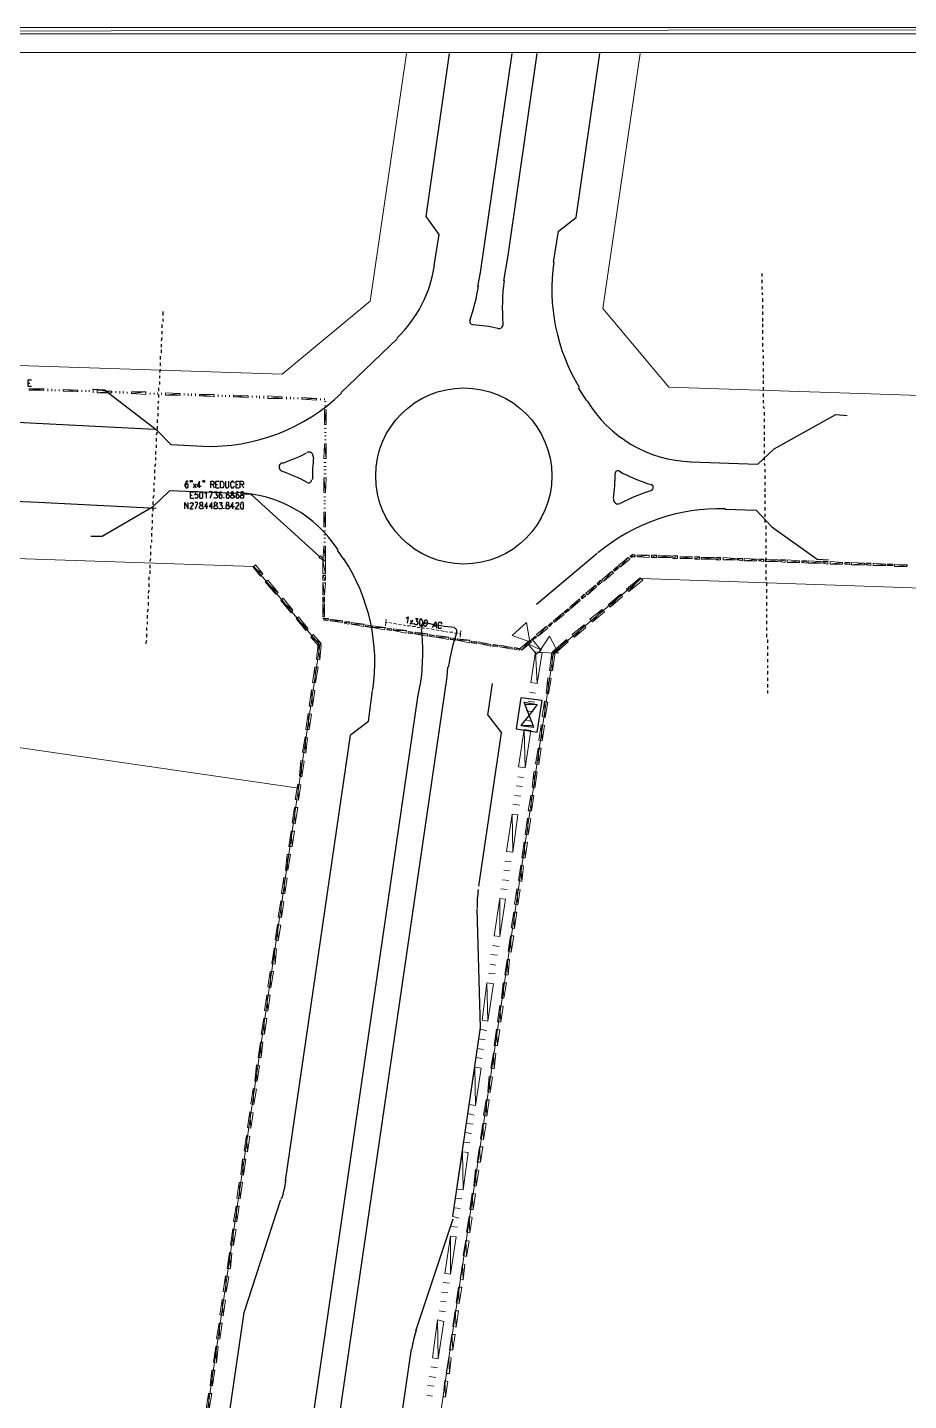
# Model space of a CAD drawing. Header units: inches. Extents: x 5 to 844, y 8 to 596.
# Drawn here: x 389.7 to 529.2, y 378.3 to 595.8 of the extents above; entities that cross this region are included whole.
import ezdxf

# ---------------------------------------------------------------- set-up
doc = ezdxf.new("R2010")
doc.units = ezdxf.units.IN
doc.header["$MEASUREMENT"] = 0
doc.layers.add('PDF_Geometry', color=7, linetype='Continuous', true_color=0x989898)

msp = doc.modelspace()

# ---------------------------------------------------------------- linework, layer by layer
at = {"layer": 'PDF_Geometry', "color": 7, "lineweight": 0}
for points in [[(843.66, 595.79), (6.31, 594.76), (5.16, 595.79), (843.66, 595.79)], [(842.63, 594.76), (843.66, 595.79), (6.31, 594.76), (842.63, 594.76)], [(735.15, 151.4), (735.15, 591.8), (10.56, 591.8), (10.56, 12.74)], [(436.11, 512.09), (436.75, 511.32), (435.85, 511.83), (436.11, 512.09)]]:
    msp.add_lwpolyline(points, dxfattribs=at)
at = {"layer": 'PDF_Geometry', "lineweight": 0}
for points in [[(10.69, 553.23), (34.73, 553.87), (430.06, 540.89), (443.95, 552.46), (449.73, 591.67)], [(486.76, 591.67), (480.85, 551.3)], [(480.85, 551.3), (491.26, 538.83), (735.02, 530.73)], [(321.68, 513.89), (318.47, 491.9), (432.64, 475.32), (435.98, 497.95), (425.56, 510.42), (321.68, 513.89)], [(486.89, 508.49), (473, 496.79), (454.49, 371.95), (545.26, 358.58), (566.73, 505.79), (486.89, 508.49)], [(318.47, 491.9), (295.2, 333.64), (397.41, 318.6), (411.17, 328.88), (432.64, 475.32), (318.47, 491.9)]]:
    msp.add_lwpolyline(points, dxfattribs=at)
at = {"layer": 'PDF_Geometry', "lineweight": 25}
for points in [[(452.82, 565.83), (456.55, 591.67)], [(461.05, 554.77), (461.43, 556.96), (466.45, 591.67)], [(465.16, 555.67), (465.81, 559.66), (470.43, 591.67)], [(476.6, 565.7), (480.33, 591.67)], [(454.88, 563), (452.82, 565.83)], [(473.78, 563.51), (476.6, 565.7)], [(473, 558.63), (473.78, 563.51)], [(454.11, 558.11), (454.88, 563)], [(506.05, 556.32), (506.05, 556.83)], [(506.05, 556.06), (506.05, 556.06)], [(506.05, 555.29), (506.05, 555.8)], [(506.05, 555.03), (506.05, 555.03)], [(506.05, 554.26), (506.05, 554.77)], [(506.05, 554), (506.05, 554)], [(506.17, 553.36), (506.05, 553.74)], [(506.17, 553.1), (506.17, 553.1)], [(506.17, 552.33), (506.17, 552.84)], [(411.17, 550.14), (411.17, 550.79)], [(506.17, 552.07), (506.17, 552.07)], [(506.17, 551.3), (506.17, 551.82)], [(506.17, 551.04), (506.17, 551.04)], [(506.17, 550.27), (506.17, 550.79)], [(411.04, 548.22), (411.04, 548.73)], [(411.17, 549.89), (411.17, 549.89)], [(411.17, 549.24), (411.17, 549.63)], [(411.17, 548.99), (411.17, 548.99)], [(506.17, 550.02), (506.17, 550.02)], [(506.17, 549.24), (506.17, 549.76)], [(506.17, 549.12), (506.17, 549.12)], [(506.17, 548.34), (506.17, 548.86)], [(506.17, 548.09), (506.17, 548.09)], [(410.91, 546.16), (411.04, 546.67)], [(410.91, 545.9), (410.91, 545.9)], [(411.04, 547.96), (411.04, 547.96)], [(411.04, 547.19), (411.04, 547.7)], [(411.04, 546.93), (411.04, 546.93)], [(448.32, 546.54), (439.32, 537.93)], [(506.17, 547.32), (506.17, 547.83)], [(506.17, 547.06), (506.17, 547.06)], [(506.17, 546.29), (506.17, 546.8)], [(506.17, 546.03), (506.17, 546.03)], [(410.78, 543.2), (410.78, 543.72)], [(410.91, 545.13), (410.91, 545.64)], [(410.91, 545), (410.91, 545)], [(410.91, 544.23), (410.91, 544.74)], [(410.91, 543.97), (410.91, 543.97)], [(506.17, 545.26), (506.17, 545.77)], [(506.17, 545), (506.17, 545)], [(506.3, 544.36), (506.17, 544.74)], [(506.3, 544.1), (506.3, 544.1)], [(506.3, 543.33), (506.3, 543.84)], [(410.65, 541.14), (410.78, 541.66)], [(410.78, 542.94), (410.78, 542.94)], [(410.78, 542.17), (410.78, 542.69)], [(410.78, 541.92), (410.78, 541.92)], [(506.3, 543.07), (506.3, 543.07)], [(506.3, 542.3), (506.3, 542.82)], [(506.3, 542.04), (506.3, 542.04)], [(506.3, 541.27), (506.3, 541.79)], [(410.65, 540.89), (410.65, 540.89)], [(410.65, 540.24), (410.65, 540.63)], [(410.65, 539.99), (410.65, 539.99)], [(410.65, 539.22), (410.65, 539.73)], [(506.3, 541.02), (506.3, 541.02)], [(506.3, 540.24), (506.3, 540.76)], [(506.3, 540.12), (506.3, 540.12)], [(506.3, 539.34), (506.3, 539.86)], [(410.27, 531.89), (401.91, 538.32), (399.98, 538.44)], [(410.52, 538.19), (410.52, 538.7)], [(410.52, 537.93), (410.52, 537.93)], [(410.52, 537.16), (410.52, 537.67)], [(410.65, 538.96), (410.65, 538.96)], [(478.28, 536.64), (476.99, 538.7)], [(506.3, 539.09), (506.3, 539.09)], [(506.3, 538.32), (506.3, 538.83)], [(506.3, 538.06), (506.3, 538.06)], [(506.3, 537.29), (506.3, 537.8)], [(410.39, 536.26), (410.52, 536.64)], [(410.39, 536), (410.39, 536)], [(410.39, 535.23), (410.39, 535.74)], [(410.39, 534.97), (410.39, 534.97)], [(410.52, 536.9), (410.52, 536.9)], [(506.3, 537.03), (506.3, 537.03)], [(506.3, 536.26), (506.3, 536.77)], [(506.3, 536), (506.3, 536)], [(506.43, 535.36), (506.3, 535.74)], [(506.43, 535.1), (506.43, 535.1)], [(410.27, 533.17), (410.27, 533.69)], [(410.27, 532.92), (410.27, 532.92)], [(410.39, 534.2), (410.39, 534.72)], [(410.39, 533.94), (410.39, 533.94)], [(506.43, 534.33), (506.43, 534.84)], [(506.43, 534.07), (506.43, 534.07)], [(506.43, 533.3), (506.43, 533.82)], [(506.43, 533.04), (506.43, 533.04)], [(507.97, 529.06), (517.75, 534.46), (519.55, 534.33)], [(410.14, 531.24), (410.27, 531.76)], [(410.14, 530.99), (410.14, 530.99)], [(410.14, 530.22), (410.14, 530.73)], [(410.27, 532.14), (410.27, 532.66)], [(410.27, 532.02), (410.27, 532.02)], [(410.27, 531.89), (412.45, 529.7)], [(506.43, 532.27), (506.43, 532.79)], [(506.43, 532.02), (506.43, 532.02)], [(506.43, 531.24), (506.43, 531.76)], [(506.43, 530.99), (506.43, 530.99)], [(506.43, 530.34), (506.43, 530.86)], [(410.01, 528.16), (410.01, 528.67)], [(410.14, 529.96), (410.14, 529.96)], [(410.14, 529.19), (410.14, 529.7)], [(410.14, 528.93), (410.14, 528.93)], [(417.46, 529.44), (412.45, 529.7)], [(507.97, 529.06), (505.4, 526.62)], [(506.43, 530.09), (506.43, 530.09)], [(506.43, 529.32), (506.43, 529.83)], [(506.43, 529.06), (506.43, 529.06)], [(506.43, 528.29), (506.43, 528.8)], [(409.88, 526.23), (410.01, 526.75)], [(410.01, 527.9), (410.01, 527.9)], [(410.01, 527.26), (410.01, 527.65)], [(410.01, 527), (410.01, 527)], [(494.73, 527), (505.4, 526.62)], [(506.43, 528.03), (506.43, 528.03)], [(506.43, 527.26), (506.43, 527.77)], [(506.43, 527), (506.43, 527)], [(506.56, 526.36), (506.43, 526.75)], [(409.88, 525.97), (409.88, 525.97)], [(409.88, 525.2), (409.88, 525.72)], [(409.88, 524.95), (409.88, 524.95)], [(409.88, 524.17), (409.88, 524.69)], [(506.56, 526.1), (506.56, 526.1)], [(506.56, 525.33), (506.56, 525.85)], [(506.56, 525.07), (506.56, 525.07)], [(506.56, 524.3), (506.56, 524.82)], [(412.19, 522.37), (409.49, 519.8)], [(409.75, 523.27), (409.75, 523.66)], [(409.75, 523.02), (409.75, 523.02)], [(409.75, 522.25), (409.75, 522.76)], [(409.75, 521.99), (409.75, 521.99)], [(409.88, 523.92), (409.88, 523.92)], [(422.74, 521.99), (412.19, 522.37)], [(506.56, 524.05), (506.56, 524.05)], [(506.56, 523.27), (506.56, 523.79)], [(506.56, 523.02), (506.56, 523.02)], [(506.56, 522.25), (506.56, 522.76)], [(506.56, 521.99), (506.56, 521.99)], [(409.49, 519.8), (401.52, 515.17), (399.72, 515.17)], [(409.62, 521.22), (409.75, 521.73)], [(409.62, 520.96), (409.62, 520.96)], [(409.62, 520.19), (409.62, 520.7)], [(409.62, 519.93), (409.62, 519.93)], [(506.56, 521.35), (506.56, 521.86)], [(506.56, 521.09), (506.56, 521.09)], [(506.56, 520.32), (506.56, 520.83)], [(506.56, 520.06), (506.56, 520.06)], [(506.56, 519.29), (506.56, 519.8)], [(409.49, 518.26), (409.49, 518.77)], [(409.49, 518), (409.49, 518)], [(409.49, 517.23), (409.49, 517.75)], [(409.62, 519.16), (409.62, 519.67)], [(409.62, 518.9), (409.62, 518.9)], [(505.15, 519.29), (500.13, 519.42)], [(505.15, 519.29), (507.59, 516.72)], [(506.56, 519.03), (506.56, 519.03)], [(506.56, 518.26), (506.56, 518.77)], [(506.56, 518), (506.56, 518)], [(506.56, 517.36), (506.56, 517.75)], [(409.37, 516.2), (409.49, 516.72)], [(409.37, 515.95), (409.37, 515.95)], [(409.37, 515.17), (409.37, 515.69)], [(409.49, 516.97), (409.49, 516.97)], [(506.69, 517.1), (506.69, 517.1)], [(506.69, 516.33), (506.69, 516.85)], [(506.69, 516.07), (506.69, 516.07)], [(506.69, 515.3), (506.69, 515.82)], [(507.59, 516.72), (514.79, 511.57), (516.59, 511.45)], [(409.24, 513.25), (409.24, 513.76)], [(409.37, 514.92), (409.37, 514.92)], [(409.37, 514.27), (409.37, 514.66)], [(409.37, 514.02), (409.37, 514.02)], [(506.69, 515.05), (506.69, 515.05)], [(506.69, 514.27), (506.69, 514.79)], [(506.69, 514.02), (506.69, 514.02)], [(506.69, 513.25), (506.69, 513.76)], [(409.11, 511.19), (409.24, 511.7)], [(409.24, 512.99), (409.24, 512.99)], [(409.24, 512.22), (409.24, 512.73)], [(409.24, 511.96), (409.24, 511.96)], [(439.84, 511.45), (438.81, 512.99)], [(479.95, 512.47), (470.31, 504.37)], [(506.69, 512.99), (506.69, 512.99)], [(506.69, 512.35), (506.69, 512.86)], [(506.69, 512.09), (506.69, 512.09)], [(506.69, 511.32), (506.69, 511.83)], [(506.69, 511.06), (506.69, 511.06)], [(409.11, 510.93), (409.11, 510.93)], [(409.11, 510.16), (409.11, 510.67)], [(409.11, 510.03), (409.11, 510.03)], [(409.11, 509.26), (409.11, 509.77)], [(409.11, 509), (409.11, 509)], [(506.69, 510.29), (506.69, 510.8)], [(506.69, 510.03), (506.69, 510.03)], [(506.69, 509.26), (506.69, 509.77)], [(506.69, 509), (506.69, 509)], [(408.98, 508.23), (408.98, 508.75)], [(408.98, 507.97), (408.98, 507.97)], [(408.98, 507.2), (408.98, 507.72)], [(408.98, 506.95), (408.98, 506.95)], [(506.69, 508.23), (506.69, 508.75)], [(506.82, 508.1), (506.82, 508.1)], [(506.82, 507.33), (506.82, 507.85)], [(506.82, 507.07), (506.82, 507.07)], [(506.82, 506.3), (506.82, 506.82)], [(408.85, 506.17), (408.98, 506.69)], [(408.85, 505.92), (408.85, 505.92)], [(408.85, 505.27), (408.85, 505.79)], [(408.85, 505.02), (408.85, 505.02)], [(408.85, 504.25), (408.85, 504.76)], [(506.82, 506.05), (506.82, 506.05)], [(506.82, 505.27), (506.82, 505.79)], [(506.82, 505.02), (506.82, 505.02)], [(506.82, 504.25), (506.82, 504.76)], [(408.72, 503.22), (408.85, 503.73)], [(408.72, 502.96), (408.72, 502.96)], [(408.72, 502.19), (408.72, 502.7)], [(408.85, 503.99), (408.85, 503.99)], [(506.82, 503.99), (506.82, 503.99)], [(506.82, 503.35), (506.82, 503.73)], [(506.82, 503.09), (506.82, 503.09)], [(506.82, 502.32), (506.82, 502.83)], [(408.59, 501.03), (408.59, 501.03)], [(408.59, 500.26), (408.59, 500.77)], [(408.72, 501.93), (408.72, 501.93)], [(408.72, 501.29), (408.72, 501.67)], [(506.82, 502.06), (506.82, 502.06)], [(506.82, 501.29), (506.82, 501.8)], [(506.82, 501.03), (506.82, 501.03)], [(506.82, 500.26), (506.82, 500.77)], [(408.47, 498.2), (408.59, 498.72)], [(408.59, 500), (408.59, 500)], [(408.59, 499.23), (408.59, 499.75)], [(408.59, 498.98), (408.59, 498.98)], [(506.82, 500), (506.82, 500)], [(506.82, 499.23), (506.82, 499.75)], [(506.95, 499.1), (506.95, 499.1)], [(506.95, 498.33), (506.95, 498.85)], [(506.95, 498.08), (506.95, 498.08)], [(506.95, 497.3), (506.95, 497.82)], [(506.95, 497.05), (506.95, 497.05)], [(506.95, 496.28), (506.95, 496.79)], [(506.95, 496.02), (506.95, 496.02)], [(395.61, 77.15), (456.16, 492.93), (456.29, 494.48)], [(506.95, 495.25), (506.95, 495.76)], [(506.95, 494.99), (506.95, 494.99)], [(506.95, 494.35), (506.95, 494.73)], [(506.95, 494.09), (506.95, 494.09)], [(506.95, 493.32), (506.95, 493.83)], [(391.62, 77.67), (451.53, 489.72), (451.92, 491.65)], [(462.59, 486.89), (463.36, 491.9)], [(506.95, 493.06), (506.95, 493.06)], [(506.95, 492.29), (506.95, 492.8)], [(506.95, 492.03), (506.95, 492.03)], [(506.95, 491.26), (506.95, 491.78)], [(443.69, 485.86), (444.33, 490.75)], [(506.95, 491), (506.95, 491)], [(506.95, 490.36), (506.95, 490.75)], [(443.69, 485.86), (440.86, 483.68)], [(462.59, 486.89), (464.78, 484.06)], [(430.58, 413.09), (440.86, 483.68)], [(461.18, 459.76), (464.78, 484.06)], [(457.06, 407.44), (461.43, 437.39), (460.92, 456.16)], [(420.16, 343.41), (419.65, 362.18), (424.02, 392.27), (429.81, 410.14)], [(457.06, 407.05), (451.15, 389.31)], [(417.85, 161.88), (450.51, 386.48)]]:
    msp.add_lwpolyline(points, dxfattribs=at)
at = {"layer": 'PDF_Geometry', "color": 7, "lineweight": 25}
for points in [[(389.82, 538.96), (389.82, 539.99), (390.34, 539.99)], [(389.82, 539.47), (390.08, 539.47)], [(389.82, 538.96), (390.34, 538.96)], [(415.15, 523.79), (415.15, 523.79), (415.02, 523.92), (414.89, 523.92), (414.76, 523.79), (414.76, 523.66), (414.64, 523.4), (414.64, 523.15), (414.76, 523.02), (414.76, 522.89), (414.89, 522.89), (415.02, 522.89), (415.15, 523.02), (415.15, 523.15), (415.15, 523.4), (415.02, 523.4), (415.02, 523.53), (414.89, 523.53), (414.76, 523.4), (414.64, 523.15)], [(415.54, 524.05), (415.54, 523.92), (415.41, 524.05), (415.54, 524.05), (415.54, 523.92), (415.54, 523.79), (415.41, 523.79)], [(415.54, 521.22), (415.54, 522.25), (416.05, 522.25)], [(415.79, 524.05), (415.66, 523.92), (415.66, 524.05), (415.79, 524.05), (415.79, 523.92), (415.66, 523.79)], [(415.92, 523.53), (416.44, 522.89)], [(416.44, 523.53), (415.92, 522.89)], [(416.69, 522.25), (416.31, 522.25), (416.18, 521.73), (416.31, 521.86), (416.44, 521.86), (416.56, 521.86), (416.69, 521.73), (416.69, 521.6), (416.69, 521.47), (416.69, 521.35), (416.56, 521.22), (416.44, 521.22), (416.31, 521.22), (416.18, 521.35)], [(416.95, 522.89), (416.95, 523.92), (416.56, 523.15), (417.21, 523.15)], [(417.21, 522.25), (417.08, 522.12), (416.95, 521.99), (416.95, 521.73), (416.95, 521.6), (416.95, 521.35), (417.08, 521.22), (417.21, 521.22), (417.34, 521.22), (417.46, 521.35), (417.46, 521.6), (417.46, 521.73), (417.46, 521.99), (417.34, 522.12), (417.21, 522.25)], [(417.46, 524.05), (417.46, 523.92), (417.46, 524.05), (417.46, 523.92), (417.46, 523.79)], [(417.72, 524.05), (417.72, 523.92), (417.59, 524.05), (417.72, 524.05), (417.72, 523.92), (417.72, 523.79), (417.59, 523.79)], [(417.85, 521.99), (417.85, 522.12), (417.98, 522.25), (417.98, 521.22)], [(418.62, 521.22), (419.01, 522.25), (418.49, 522.25)], [(418.75, 522.89), (418.75, 523.92), (419.14, 523.92), (419.14, 523.79), (419.26, 523.79), (419.26, 523.66), (419.26, 523.53), (419.14, 523.4), (418.75, 523.4)], [(419.01, 523.4), (419.26, 522.89)], [(419.26, 522.25), (419.78, 522.25), (419.52, 521.86), (419.65, 521.86), (419.65, 521.73), (419.78, 521.73), (419.78, 521.6), (419.78, 521.47), (419.78, 521.35), (419.65, 521.22), (419.52, 521.22), (419.39, 521.22), (419.26, 521.22), (419.26, 521.35)], [(419.52, 522.89), (419.52, 523.92), (420.04, 523.92)], [(419.52, 523.4), (419.78, 523.4)], [(419.52, 522.89), (420.04, 522.89)], [(420.55, 522.12), (420.42, 522.12), (420.29, 522.25), (420.16, 522.12), (420.04, 521.99), (420.04, 521.73), (420.04, 521.6), (420.04, 521.35), (420.16, 521.22), (420.29, 521.22), (420.42, 521.22), (420.55, 521.35), (420.55, 521.47), (420.55, 521.6), (420.55, 521.73), (420.42, 521.73), (420.29, 521.86), (420.16, 521.73), (420.04, 521.73), (420.04, 521.6)], [(420.29, 522.89), (420.29, 523.92), (420.55, 523.92), (420.68, 523.79), (420.81, 523.66), (420.81, 523.53), (420.81, 523.27), (420.81, 523.15), (420.68, 523.02), (420.68, 522.89), (420.55, 522.89), (420.29, 522.89)], [(421.06, 523.92), (421.06, 523.15), (421.06, 523.02), (421.19, 522.89), (421.32, 522.89), (421.45, 522.89), (421.58, 523.02), (421.58, 523.15), (421.58, 523.92)], [(421.58, 522.12), (421.45, 522.25), (421.32, 522.12), (421.19, 521.99), (421.19, 521.73), (421.19, 521.6), (421.19, 521.35), (421.32, 521.22), (421.45, 521.22), (421.58, 521.22), (421.58, 521.35), (421.71, 521.47), (421.71, 521.6), (421.58, 521.73), (421.45, 521.86), (421.32, 521.73), (421.19, 521.73), (421.19, 521.6)], [(422.48, 523.66), (422.35, 523.79), (422.22, 523.92), (422.09, 523.92), (421.96, 523.79), (421.84, 523.66), (421.84, 523.53), (421.84, 523.27), (421.84, 523.15), (421.96, 523.02), (421.96, 522.89), (422.09, 522.89), (422.22, 522.89), (422.35, 522.89), (422.35, 523.02), (422.48, 523.15)], [(422.09, 522.25), (421.96, 522.12), (421.96, 521.99), (421.96, 521.86), (422.09, 521.86), (422.22, 521.73), (422.35, 521.73), (422.35, 521.6), (422.48, 521.6), (422.48, 521.35), (422.35, 521.35), (422.35, 521.22), (422.22, 521.22), (422.09, 521.22), (421.96, 521.22), (421.96, 521.35), (421.84, 521.35), (421.84, 521.6), (421.96, 521.6), (421.96, 521.73), (422.09, 521.73), (422.22, 521.86), (422.35, 521.86), (422.35, 521.99), (422.35, 522.12), (422.22, 522.25), (422.09, 522.25)], [(422.74, 522.89), (422.74, 523.92), (423.25, 523.92)], [(422.74, 523.4), (422.99, 523.4)], [(422.74, 522.89), (423.25, 522.89)], [(423.12, 522.12), (422.99, 522.25), (422.86, 522.25), (422.86, 522.12), (422.74, 521.99), (422.74, 521.73), (422.74, 521.6), (422.74, 521.35), (422.86, 521.22), (422.99, 521.22), (423.12, 521.22), (423.12, 521.35), (423.25, 521.47), (423.25, 521.6), (423.12, 521.73), (422.99, 521.86), (422.86, 521.86), (422.86, 521.73), (422.74, 521.73), (422.74, 521.6)], [(423.38, 522.89), (423.38, 523.92), (423.76, 523.92), (423.89, 523.79), (423.89, 523.66), (423.89, 523.53), (423.89, 523.4), (423.76, 523.4), (423.38, 523.4)], [(423.64, 522.25), (423.51, 522.12), (423.51, 521.99), (423.51, 521.86), (423.64, 521.86), (423.76, 521.73), (423.89, 521.73), (423.89, 521.6), (423.89, 521.35), (423.89, 521.22), (423.76, 521.22), (423.64, 521.22), (423.51, 521.22), (423.51, 521.35), (423.38, 521.35), (423.38, 521.6), (423.51, 521.6), (423.51, 521.73), (423.64, 521.73), (423.76, 521.86), (423.89, 521.86), (423.89, 521.99), (423.89, 522.12), (423.76, 522.25), (423.64, 522.25)], [(423.64, 523.4), (423.89, 522.89)], [(414.64, 519.55), (414.64, 520.57), (415.15, 519.55), (415.15, 520.57)], [(415.41, 520.32), (415.54, 520.45), (415.66, 520.57), (415.79, 520.57), (415.79, 520.45), (415.92, 520.45), (415.92, 520.32), (415.92, 520.19), (415.79, 520.06), (415.41, 519.55), (415.92, 519.55)], [(415.54, 521.73), (415.79, 521.73)], [(415.54, 521.22), (416.05, 521.22)], [(416.31, 519.55), (416.69, 520.57), (416.18, 520.57)], [(417.08, 520.57), (417.08, 520.45), (416.95, 520.45), (416.95, 520.32), (417.08, 520.19), (417.21, 520.06), (417.34, 520.06), (417.46, 519.93), (417.46, 519.67), (417.46, 519.55), (417.34, 519.55), (417.08, 519.55), (416.95, 519.67), (416.95, 519.93), (417.08, 520.06), (417.21, 520.06), (417.34, 520.19), (417.46, 520.19), (417.46, 520.32), (417.46, 520.45), (417.34, 520.57), (417.08, 520.57)], [(418.11, 519.55), (418.11, 520.57), (417.72, 519.93), (418.24, 519.93)], [(418.88, 519.55), (418.88, 520.57), (418.49, 519.93), (419.01, 519.93)], [(419.39, 520.57), (419.26, 520.45), (419.26, 520.32), (419.26, 520.19), (419.39, 520.19), (419.52, 520.06), (419.65, 520.06), (419.78, 519.93), (419.78, 519.67), (419.65, 519.55), (419.52, 519.55), (419.39, 519.55), (419.26, 519.55), (419.26, 519.67), (419.26, 519.93), (419.39, 520.06), (419.52, 520.06), (419.65, 520.19), (419.78, 520.32), (419.78, 520.45), (419.65, 520.45), (419.52, 520.57), (419.39, 520.57)], [(420.04, 520.57), (420.55, 520.57), (420.29, 520.19), (420.42, 520.19), (420.42, 520.06), (420.55, 520.06), (420.55, 519.93), (420.55, 519.8), (420.55, 519.67), (420.42, 519.55), (420.29, 519.55), (420.16, 519.55), (420.04, 519.55), (420.04, 519.67)], [(420.81, 521.35), (420.81, 521.22), (420.81, 521.35)], [(421.32, 520.57), (421.19, 520.45), (421.19, 520.32), (421.19, 520.19), (421.32, 520.19), (421.45, 520.06), (421.58, 520.06), (421.58, 519.93), (421.71, 519.93), (421.71, 519.67), (421.58, 519.67), (421.58, 519.55), (421.45, 519.55), (421.32, 519.55), (421.19, 519.55), (421.19, 519.67), (421.19, 519.93), (421.19, 520.06), (421.32, 520.06), (421.58, 520.19), (421.58, 520.32), (421.58, 520.45), (421.45, 520.57), (421.32, 520.57)], [(422.22, 519.55), (422.22, 520.57), (421.84, 519.93), (422.48, 519.93)], [(422.74, 520.32), (422.74, 520.45), (422.86, 520.57), (422.99, 520.57), (423.12, 520.45), (423.12, 520.32), (423.12, 520.19), (422.99, 520.06), (422.61, 519.55), (423.25, 519.55)], [(423.64, 520.57), (423.51, 520.45), (423.51, 520.32), (423.38, 520.06), (423.38, 519.93), (423.51, 519.67), (423.51, 519.55), (423.64, 519.55), (423.76, 519.55), (423.89, 519.55), (423.89, 519.67), (423.89, 519.93), (423.89, 520.06), (423.89, 520.32), (423.89, 520.45), (423.76, 520.57), (423.64, 520.57)], [(435.98, 511.96), (425.05, 521.86), (424.02, 521.86)], [(420.81, 519.67), (420.81, 519.55), (420.81, 519.67)], [(449.73, 502.19), (449.86, 502.32), (449.99, 502.45), (449.86, 501.42)], [(450.76, 501.93), (450.25, 501.29)], [(450.38, 501.93), (450.63, 501.29)], [(451.15, 502.19), (451.53, 502.19), (451.28, 501.8), (451.41, 501.8), (451.41, 501.67), (451.53, 501.67), (451.53, 501.55), (451.53, 501.42), (451.41, 501.29), (451.41, 501.16), (451.28, 501.16), (451.15, 501.16), (451.02, 501.29), (450.89, 501.42)], [(452.05, 502.06), (451.92, 502.06), (451.79, 501.93), (451.79, 501.67), (451.79, 501.55), (451.79, 501.29), (451.79, 501.16), (451.92, 501.03), (452.05, 501.03), (452.18, 501.29), (452.31, 501.42), (452.31, 501.55), (452.31, 501.8), (452.18, 501.93), (452.18, 502.06), (452.05, 502.06)], [(452.82, 501.93), (452.69, 501.93), (452.56, 501.8), (452.56, 501.55), (452.43, 501.42), (452.43, 501.16), (452.56, 501.03), (452.69, 500.9), (452.82, 501.03), (452.95, 501.16), (453.08, 501.29), (453.08, 501.42), (453.08, 501.67), (452.95, 501.93), (452.82, 501.93)], [(453.85, 500.77), (454.36, 501.67), (454.49, 500.65)], [(454.11, 501.03), (454.49, 501.03)], [(455.39, 501.29), (455.26, 501.42), (455.26, 501.55), (455.13, 501.55), (455.01, 501.55), (454.88, 501.55), (454.75, 501.42), (454.75, 501.29), (454.75, 501.03), (454.75, 500.9), (454.75, 500.77), (454.75, 500.65), (454.88, 500.65), (455.01, 500.65), (455.13, 500.65), (455.26, 500.77)]]:
    msp.add_lwpolyline(points, dxfattribs=at)
at = {"layer": 'PDF_Geometry', "color": 3, "lineweight": 0}
for points in [[(389.95, 538.57), (389.95, 538.32), (392.27, 538.57), (389.95, 538.57)], [(389.95, 538.32), (392.27, 538.57), (392.27, 538.32), (389.95, 538.32)], [(392.91, 538.57), (392.91, 538.19)], [(393.55, 538.57), (393.55, 538.19)], [(394.07, 538.44), (394.07, 538.19)], [(394.71, 538.44), (394.71, 538.19)], [(395.35, 538.44), (395.35, 538.19), (397.67, 538.32), (395.35, 538.44)], [(395.35, 538.19), (397.67, 538.32), (397.67, 538.06), (395.35, 538.19)], [(398.31, 538.32), (398.31, 538.06)], [(398.95, 538.32), (398.95, 538.06)], [(399.47, 538.32), (399.47, 538.06)], [(400.11, 538.32), (400.11, 537.93)], [(400.75, 538.32), (400.75, 537.93), (403.07, 538.19), (400.75, 538.32)], [(400.75, 537.93), (403.07, 538.19), (403.07, 537.93), (400.75, 537.93)], [(403.71, 538.19), (403.71, 537.93)], [(404.35, 538.19), (404.35, 537.8)], [(404.87, 538.19), (404.87, 537.8)], [(405.51, 538.06), (405.51, 537.8)], [(406.15, 538.06), (406.15, 537.8), (408.47, 538.06), (406.15, 538.06)], [(406.15, 537.8), (408.47, 538.06), (408.47, 537.67), (406.15, 537.8)], [(409.11, 537.93), (409.11, 537.67)], [(409.75, 537.93), (409.75, 537.67)], [(410.27, 537.93), (410.27, 537.67)], [(410.91, 537.93), (410.91, 537.67)], [(411.55, 537.93), (411.55, 537.54), (413.87, 537.8), (411.55, 537.93)], [(411.55, 537.54), (413.87, 537.8), (413.87, 537.54), (411.55, 537.54)], [(414.51, 537.8), (414.51, 537.54)], [(415.15, 537.8), (415.15, 537.42)], [(415.66, 537.8), (415.66, 537.42)], [(416.31, 537.8), (416.31, 537.42)], [(416.95, 537.67), (416.95, 537.42), (419.26, 537.67), (416.95, 537.67)], [(416.95, 537.42), (419.26, 537.67), (419.26, 537.29), (416.95, 537.42)], [(419.91, 537.67), (419.91, 537.29)], [(420.55, 537.54), (420.55, 537.29)], [(421.06, 537.54), (421.06, 537.29)], [(421.71, 537.54), (421.71, 537.29)], [(422.35, 537.54), (422.35, 537.29), (424.66, 537.42), (422.35, 537.54)], [(422.35, 537.29), (424.66, 537.42), (424.66, 537.16), (422.35, 537.29)], [(425.31, 537.42), (425.31, 537.16)], [(425.95, 537.42), (425.95, 537.16)], [(426.46, 537.42), (426.46, 537.03)], [(427.11, 537.42), (427.11, 537.03)], [(427.75, 537.42), (427.75, 537.03), (430.06, 537.29), (427.75, 537.42)], [(427.75, 537.03), (430.06, 537.29), (430.06, 537.03), (427.75, 537.03)], [(430.71, 537.29), (430.71, 536.9)], [(431.35, 537.29), (431.35, 536.9)], [(431.86, 537.16), (431.86, 536.9)], [(432.51, 537.16), (432.51, 536.9)], [(433.15, 537.16), (433.15, 536.9), (435.46, 537.03), (433.15, 537.16)], [(433.15, 536.9), (435.46, 537.03), (435.46, 536.77), (433.15, 536.9)], [(436.11, 537.03), (436.11, 536.77)], [(436.75, 537.03), (436.75, 536.77)], [(437.01, 536.52), (436.75, 536.52)], [(437.01, 535.87), (436.75, 535.87)], [(437.01, 535.23), (436.75, 535.23), (437.01, 532.92), (437.01, 535.23)], [(436.75, 535.23), (437.01, 532.92), (436.75, 532.92), (436.75, 535.23)], [(437.01, 532.27), (436.75, 532.27)], [(437.01, 531.63), (436.75, 531.63)], [(437.01, 531.12), (436.75, 531.12)], [(436.75, 529.83), (437.01, 527.52), (436.62, 527.52), (436.75, 529.83)], [(437.01, 530.47), (436.75, 530.47)], [(437.01, 529.83), (436.75, 529.83), (437.01, 527.52), (437.01, 529.83)], [(437.01, 526.87), (436.62, 526.87)], [(437.01, 526.23), (436.62, 526.23)], [(437.01, 525.72), (436.62, 525.72)], [(437.01, 525.07), (436.62, 525.07)], [(437.01, 524.43), (436.62, 524.43), (436.88, 522.12), (437.01, 524.43)], [(436.62, 524.43), (436.88, 522.12), (436.62, 522.12), (436.62, 524.43)], [(436.88, 521.47), (436.62, 521.47)], [(436.88, 520.83), (436.62, 520.83)], [(436.88, 520.32), (436.62, 520.32)], [(436.88, 519.67), (436.62, 519.67)], [(436.88, 519.03), (436.62, 519.03), (436.88, 516.72), (436.88, 519.03)], [(436.62, 519.03), (436.88, 516.72), (436.62, 516.72), (436.62, 519.03)], [(436.88, 516.07), (436.62, 516.07)], [(436.88, 515.43), (436.62, 515.43)], [(436.62, 513.63), (436.88, 511.32), (436.49, 511.32), (436.62, 513.63)], [(436.88, 514.92), (436.62, 514.92)], [(436.88, 514.27), (436.62, 514.27)], [(436.88, 513.63), (436.62, 513.63), (436.88, 511.32), (436.88, 513.63)], [(436.88, 511.32), (436.49, 511.32), (436.88, 509.26), (436.88, 511.32)], [(436.49, 511.32), (436.88, 509.26), (436.49, 509.26), (436.49, 511.32)], [(483.29, 510.55), (483.55, 510.29), (484.83, 511.83), (483.29, 510.55)], [(483.55, 510.29), (484.83, 511.83), (485.09, 511.57), (483.55, 510.29)], [(485.09, 512.09), (485.35, 511.83), (485.35, 512.22), (485.09, 512.09)], [(485.35, 511.83), (485.35, 512.22), (485.6, 512.09), (485.35, 511.83)], [(485.48, 512.35), (485.48, 511.96), (485.99, 512.22), (485.48, 512.35)], [(485.48, 511.96), (485.99, 512.22), (485.86, 511.96), (485.48, 511.96)], [(486.25, 512.22), (486.25, 511.96), (488.18, 512.22), (486.25, 512.22)], [(486.25, 511.96), (488.18, 512.22), (488.18, 511.83), (486.25, 511.96)], [(488.56, 512.22), (488.56, 511.83), (489.33, 512.22), (488.56, 512.22)], [(488.56, 511.83), (489.33, 512.22), (489.33, 511.83), (488.56, 511.83)], [(489.59, 512.09), (489.59, 511.83), (491.65, 512.09), (489.59, 512.09)], [(489.59, 511.83), (491.65, 512.09), (491.65, 511.83), (489.59, 511.83)], [(491.9, 512.09), (491.9, 511.7), (492.68, 512.09), (491.9, 512.09)], [(491.9, 511.7), (492.68, 512.09), (492.68, 511.7), (491.9, 511.7)], [(493.06, 511.96), (493.06, 511.7), (494.99, 511.96), (493.06, 511.96)], [(493.06, 511.7), (494.99, 511.96), (494.99, 511.7), (493.06, 511.7)], [(495.38, 511.96), (495.38, 511.57), (496.15, 511.96), (495.38, 511.96)], [(495.38, 511.57), (496.15, 511.96), (496.15, 511.57), (495.38, 511.57)], [(496.4, 511.83), (496.4, 511.57), (498.46, 511.83), (496.4, 511.83)], [(496.4, 511.57), (498.46, 511.83), (498.46, 511.57), (496.4, 511.57)], [(498.72, 511.83), (498.72, 511.45), (499.49, 511.83), (498.72, 511.83)], [(498.72, 511.45), (499.49, 511.83), (499.49, 511.45), (498.72, 511.45)], [(499.87, 511.83), (499.87, 511.45), (501.8, 511.7), (499.87, 511.83)], [(499.87, 511.45), (501.8, 511.7), (501.8, 511.45), (499.87, 511.45)], [(502.06, 511.7), (502.06, 511.45), (502.96, 511.7), (502.06, 511.7)], [(502.06, 511.45), (502.96, 511.7), (502.96, 511.32), (502.06, 511.45)], [(503.22, 511.7), (503.22, 511.32), (505.27, 511.57), (503.22, 511.7)], [(503.22, 511.32), (505.27, 511.57), (505.15, 511.32), (503.22, 511.32)], [(505.53, 511.57), (505.53, 511.32), (506.3, 511.57), (505.53, 511.57)], [(505.53, 511.32), (506.3, 511.57), (506.3, 511.19), (505.53, 511.32)], [(506.56, 511.57), (506.56, 511.19), (508.62, 511.45), (506.56, 511.57)], [(506.56, 511.19), (508.62, 511.45), (508.62, 511.19), (506.56, 511.19)], [(508.87, 511.45), (508.87, 511.19), (509.77, 511.45), (508.87, 511.45)], [(508.87, 511.19), (509.77, 511.45), (509.65, 511.06), (508.87, 511.19)], [(510.03, 511.45), (510.03, 511.06), (511.96, 511.32), (510.03, 511.45)], [(510.03, 511.06), (511.96, 511.32), (511.96, 511.06), (510.03, 511.06)], [(512.35, 511.32), (512.35, 511.06), (513.12, 511.32), (512.35, 511.32)], [(512.35, 511.06), (513.12, 511.32), (513.12, 510.93), (512.35, 511.06)], [(513.37, 511.32), (513.37, 510.93), (515.43, 511.19), (513.37, 511.32)], [(513.37, 510.93), (515.43, 511.19), (515.43, 510.93), (513.37, 510.93)], [(515.69, 511.19), (515.69, 510.93), (516.46, 511.19), (515.69, 511.19)], [(515.69, 510.93), (516.46, 511.19), (516.46, 510.8), (515.69, 510.93)], [(516.85, 511.19), (516.85, 510.8), (518.77, 511.06), (516.85, 511.19)], [(516.85, 510.8), (518.77, 511.06), (518.77, 510.8), (516.85, 510.8)], [(519.16, 511.06), (519.16, 510.8), (519.93, 511.06), (519.16, 511.06)], [(519.16, 510.8), (519.93, 511.06), (519.93, 510.67), (519.16, 510.8)], [(520.19, 511.06), (520.19, 510.67), (522.25, 510.93), (520.19, 511.06)], [(436.88, 509), (436.49, 509), (436.88, 508.23), (436.88, 509)], [(436.49, 509), (436.88, 508.23), (436.49, 508.23), (436.49, 509)], [(480.72, 508.36), (480.98, 508.1), (482.26, 509.65), (480.72, 508.36)], [(480.98, 508.1), (482.26, 509.65), (482.52, 509.39), (480.98, 508.1)], [(482.52, 509.9), (482.65, 509.65), (483.16, 510.42), (482.52, 509.9)], [(482.65, 509.65), (483.16, 510.42), (483.29, 510.16), (482.65, 509.65)], [(520.19, 510.67), (522.25, 510.93), (522.25, 510.67), (520.19, 510.67)], [(522.5, 510.93), (522.5, 510.67), (523.27, 510.93), (522.5, 510.93)], [(522.5, 510.67), (523.27, 510.93), (523.27, 510.55), (522.5, 510.67)], [(523.66, 510.93), (523.66, 510.55), (525.59, 510.8), (523.66, 510.93)], [(523.66, 510.55), (525.59, 510.8), (525.59, 510.55), (523.66, 510.55)], [(525.85, 510.8), (525.85, 510.55), (526.75, 510.8), (525.85, 510.8)], [(525.85, 510.55), (526.75, 510.8), (526.75, 510.55), (525.85, 510.55)], [(527, 510.8), (527, 510.42), (529.06, 510.67), (527, 510.8)], [(527, 510.42), (529.06, 510.67), (528.93, 510.42), (527, 510.42)], [(436.88, 507.85), (436.49, 507.85), (436.75, 505.92), (436.88, 507.85)], [(436.49, 507.85), (436.75, 505.92), (436.49, 505.92), (436.49, 507.85)], [(478.15, 506.17), (478.4, 505.92), (479.69, 507.46), (478.15, 506.17)], [(478.4, 505.92), (479.69, 507.46), (479.82, 507.2), (478.4, 505.92)], [(479.95, 507.72), (480.08, 507.46), (480.46, 508.23), (479.95, 507.72)], [(480.08, 507.46), (480.46, 508.23), (480.72, 507.97), (480.08, 507.46)], [(436.75, 505.53), (436.49, 505.53), (436.75, 504.76), (436.75, 505.53)], [(436.49, 505.53), (436.75, 504.76), (436.49, 504.76), (436.49, 505.53)], [(475.58, 503.99), (475.7, 503.73), (477.12, 505.27), (475.58, 503.99)], [(475.7, 503.73), (477.12, 505.27), (477.25, 505.02), (475.7, 503.73)], [(477.38, 505.53), (477.5, 505.27), (477.89, 506.05), (477.38, 505.53)], [(477.5, 505.27), (477.89, 506.05), (478.15, 505.79), (477.5, 505.27)], [(436.75, 504.5), (436.49, 504.5), (436.75, 502.45), (436.75, 504.5)], [(436.49, 504.5), (436.75, 502.45), (436.49, 502.45), (436.49, 504.5)], [(473, 501.8), (473.13, 501.55), (474.55, 503.09), (473, 501.8)], [(473.13, 501.55), (474.55, 503.09), (474.68, 502.83), (473.13, 501.55)], [(474.68, 503.22), (474.93, 503.09), (475.32, 503.73), (474.68, 503.22)], [(474.93, 503.09), (475.32, 503.73), (475.58, 503.6), (474.93, 503.09)], [(436.75, 502.19), (436.49, 502.19)], [(436.62, 502.19), (436.62, 501.93), (437.39, 502.19), (436.62, 502.19)], [(436.62, 501.93), (437.39, 502.19), (437.26, 501.8), (436.62, 501.93)], [(437.65, 502.06), (437.65, 501.8), (439.58, 501.8), (437.65, 502.06)], [(437.65, 501.8), (439.58, 501.8), (439.58, 501.55), (437.65, 501.8)], [(439.96, 501.67), (439.84, 501.42), (440.74, 501.67), (439.96, 501.67)], [(439.84, 501.42), (440.74, 501.67), (440.61, 501.29), (439.84, 501.42)], [(440.99, 501.55), (440.99, 501.29), (443.05, 501.29), (440.99, 501.55)], [(440.99, 501.29), (443.05, 501.29), (442.92, 500.9), (440.99, 501.29)], [(443.31, 501.16), (443.18, 500.9), (444.08, 501.03), (443.31, 501.16)], [(443.18, 500.9), (444.08, 501.03), (444.08, 500.77), (443.18, 500.9)], [(444.33, 501.03), (444.33, 500.77), (446.39, 500.77), (444.33, 501.03)], [(444.33, 500.77), (446.39, 500.77), (446.26, 500.39), (444.33, 500.77)], [(446.65, 500.65), (446.65, 500.39), (447.42, 500.52), (446.65, 500.65)], [(446.65, 500.39), (447.42, 500.52), (447.42, 500.26), (446.65, 500.39)], [(447.68, 500.52), (447.68, 500.26), (449.73, 500.26), (447.68, 500.52)], [(447.68, 500.26), (449.73, 500.26), (449.61, 499.87), (447.68, 500.26)], [(470.31, 499.62), (470.56, 499.36), (471.85, 500.9), (470.31, 499.62)], [(470.56, 499.36), (471.85, 500.9), (472.1, 500.65), (470.56, 499.36)], [(472.1, 501.03), (472.36, 500.9), (472.75, 501.55), (472.1, 501.03)], [(472.36, 500.9), (472.75, 501.55), (472.88, 501.42), (472.36, 500.9)], [(449.99, 500.13), (449.99, 499.87), (450.76, 500), (449.99, 500.13)], [(449.99, 499.87), (450.76, 500), (450.76, 499.75), (449.99, 499.87)], [(451.15, 500), (451.02, 499.75), (453.08, 499.75), (451.15, 500)], [(451.02, 499.75), (453.08, 499.75), (453.08, 499.36), (451.02, 499.75)], [(453.33, 499.62), (453.33, 499.36), (454.11, 499.49), (453.33, 499.62)], [(453.33, 499.36), (454.11, 499.49), (454.11, 499.23), (453.33, 499.36)], [(454.49, 499.49), (454.36, 499.23), (456.42, 499.23), (454.49, 499.49)], [(454.36, 499.23), (456.42, 499.23), (456.42, 498.85), (454.36, 499.23)], [(456.68, 499.1), (456.68, 498.85), (457.58, 498.98), (456.68, 499.1)], [(456.68, 498.85), (457.58, 498.98), (457.45, 498.72), (456.68, 498.85)], [(457.83, 498.98), (457.71, 498.72), (459.76, 498.72), (457.83, 498.98)], [(457.71, 498.72), (459.76, 498.72), (459.76, 498.33), (457.71, 498.72)], [(460.02, 498.59), (460.02, 498.33), (460.92, 498.46), (460.02, 498.59)], [(460.02, 498.33), (460.92, 498.46), (460.79, 498.2), (460.02, 498.33)], [(461.18, 498.46), (461.18, 498.2), (463.11, 498.08), (461.18, 498.46)], [(461.18, 498.2), (463.11, 498.08), (463.11, 497.82), (461.18, 498.2)], [(463.49, 498.08), (463.36, 497.82), (464.26, 497.95), (463.49, 498.08)], [(467.73, 497.43), (467.99, 497.18), (469.28, 498.72), (467.73, 497.43)], [(467.99, 497.18), (469.28, 498.72), (469.53, 498.46), (467.99, 497.18)], [(471.08, 497.18), (468.89, 498.2), (469.66, 498.85), (471.08, 497.18)], [(470.31, 496.53), (471.08, 497.18), (468.89, 498.2), (470.31, 496.53)], [(469.53, 498.85), (469.66, 498.72), (470.18, 499.36), (469.53, 498.85)], [(469.66, 498.72), (470.18, 499.36), (470.31, 499.23), (469.66, 498.72)], [(463.36, 497.82), (464.26, 497.95), (464.13, 497.69), (463.36, 497.82)], [(464.52, 497.95), (464.52, 497.69), (466.45, 497.56), (464.52, 497.95)], [(464.52, 497.69), (466.45, 497.56), (466.45, 497.3), (464.52, 497.69)], [(466.83, 497.56), (466.71, 497.3), (467.61, 497.43), (466.83, 497.56)], [(466.71, 497.3), (467.61, 497.43), (467.61, 497.18), (466.71, 497.3)], [(470.18, 496.92), (470.43, 491.9), (469.41, 492.03), (470.18, 496.92)], [(471.21, 496.79), (470.18, 496.92), (470.43, 491.9), (471.21, 496.79)], [(470.18, 490.36), (469.28, 490.49)], [(469.79, 487.4), (468.76, 487.53)], [(470.05, 488.95), (469.02, 489.08)], [(469.53, 485.86), (468.63, 486.12)], [(468.38, 484.58), (468.51, 478.53), (467.48, 478.66), (468.38, 484.58)], [(469.41, 484.45), (468.38, 484.58), (468.51, 478.53), (469.41, 484.45)], [(468.25, 476.99), (467.35, 477.12)], [(467.86, 474.03), (466.83, 474.16)], [(468.12, 475.58), (467.09, 475.7)], [(467.61, 472.62), (466.58, 472.75)], [(466.45, 471.21), (466.58, 465.16), (465.55, 465.29), (466.45, 471.21)], [(467.35, 471.08), (466.45, 471.21), (466.58, 465.16), (467.35, 471.08)], [(466.32, 463.62), (465.29, 463.75)], [(466.06, 462.21), (465.16, 462.33)], [(465.68, 459.25), (464.65, 459.38)], [(465.93, 460.66), (464.91, 460.79)], [(464.52, 457.83), (464.52, 451.79), (463.62, 451.92), (464.52, 457.83)], [(465.42, 457.71), (464.52, 457.83), (464.52, 451.79), (465.42, 457.71)], [(464.39, 450.25), (463.36, 450.38)], [(464.13, 448.83), (463.11, 448.96)], [(463.75, 445.88), (462.72, 446.01)], [(463.88, 447.29), (462.98, 447.42)], [(462.46, 444.46), (462.59, 438.42), (461.69, 438.55), (462.46, 444.46)], [(463.49, 444.33), (462.46, 444.46), (462.59, 438.42), (463.49, 444.33)], [(462.46, 436.88), (461.43, 437.14)], [(462.21, 435.46), (461.18, 435.59)], [(461.95, 433.92), (460.92, 434.05)], [(460.53, 431.09), (460.66, 425.05), (459.63, 425.18), (460.53, 431.09)], [(461.56, 430.96), (460.53, 431.09), (460.66, 425.05), (461.56, 430.96)], [(461.69, 432.51), (460.79, 432.64)], [(460.28, 422.09), (459.25, 422.22)], [(460.41, 423.51), (459.51, 423.76)], [(460.02, 420.55), (458.99, 420.81)], [(458.61, 417.72), (458.73, 411.68), (457.71, 411.81), (458.61, 417.72)], [(459.51, 417.59), (458.61, 417.72), (458.73, 411.68), (459.51, 417.59)], [(459.76, 419.14), (458.73, 419.26)], [(458.22, 408.72), (457.32, 408.85)], [(458.48, 410.27), (457.45, 410.39)], [(458.09, 407.18), (457.06, 407.44)], [(457.83, 405.77), (456.81, 405.89)], [(456.68, 404.35), (456.68, 398.31), (455.78, 398.44), (456.68, 404.35)], [(457.58, 404.22), (456.68, 404.35), (456.68, 398.31), (457.58, 404.22)], [(456.55, 396.89), (455.52, 397.02)], [(456.03, 393.94), (455.13, 394.07)], [(456.29, 395.35), (455.26, 395.48)], [(455.91, 392.39), (454.88, 392.52)], [(454.62, 391.11), (454.75, 384.94), (453.85, 385.07), (454.62, 391.11)], [(455.65, 390.85), (454.62, 391.11), (454.75, 384.94), (455.65, 390.85)], [(454.62, 383.52), (453.59, 383.65)], [(454.11, 380.57), (453.08, 380.7)], [(454.36, 381.98), (453.33, 382.11)], [(453.85, 379.02), (452.95, 379.15)]]:
    msp.add_lwpolyline(points, dxfattribs=at)
at = {"layer": 'PDF_Geometry', "color": 4, "lineweight": 0}
for points in [[(426.98, 509.26), (425.44, 510.29), (425.82, 510.67), (426.98, 509.26)], [(425.44, 510.29), (425.82, 510.67)], [(426.59, 508.87), (426.98, 509.26), (425.44, 510.29), (426.59, 508.87)], [(429.42, 506.3), (427.36, 507.97), (427.75, 508.23), (429.42, 506.3)], [(429.04, 506.05), (429.42, 506.3), (427.36, 507.97), (429.04, 506.05)], [(486.76, 508.62), (484.96, 506.43), (484.58, 506.82), (486.76, 508.62)], [(487.15, 508.23), (486.76, 508.62), (484.96, 506.43), (487.15, 508.23)], [(431.74, 503.47), (429.81, 505.02), (430.19, 505.4), (431.74, 503.47)], [(431.48, 503.09), (431.74, 503.47), (429.81, 505.02), (431.48, 503.09)], [(483.68, 506.05), (482, 503.99), (481.75, 504.37), (483.68, 506.05)], [(483.93, 505.66), (483.68, 506.05), (482, 503.99), (483.93, 505.66)], [(434.18, 500.52), (432.25, 502.19), (432.64, 502.45), (434.18, 500.52)], [(480.72, 503.6), (479.18, 501.67), (478.79, 502.06), (480.72, 503.6)], [(481.1, 503.22), (480.72, 503.6), (479.18, 501.67), (481.1, 503.22)], [(433.79, 500.26), (434.18, 500.52), (432.25, 502.19), (433.79, 500.26)], [(477.89, 501.16), (476.35, 499.23), (475.96, 499.62), (477.89, 501.16)], [(478.15, 500.77), (477.89, 501.16), (476.35, 499.23), (478.15, 500.77)], [(436.24, 498.2), (434.56, 499.23), (434.95, 499.62), (436.24, 498.2)], [(435.85, 497.82), (436.24, 498.2), (434.56, 499.23), (435.85, 497.82)], [(435.46, 495.76), (435.98, 495.63), (435.72, 498.08), (435.46, 495.76)], [(435.98, 495.63), (435.72, 498.08), (436.24, 497.95), (435.98, 495.63)], [(435.72, 498.08), (436.24, 497.95)], [(475.06, 498.85), (473.13, 496.53), (472.88, 496.92), (475.06, 498.85)], [(475.32, 498.46), (475.06, 498.85), (473.13, 496.53), (475.32, 498.46)], [(472.75, 496.79), (472.88, 493.96), (472.36, 493.96), (472.75, 496.79)], [(473.26, 496.79), (472.75, 496.79), (472.88, 493.96), (473.26, 496.79)], [(434.82, 492.03), (435.34, 492.03), (435.21, 494.48), (434.82, 492.03)], [(435.34, 492.03), (435.21, 494.48), (435.72, 494.48), (435.34, 492.03)], [(472.1, 492.8), (472.23, 490.23), (471.85, 490.36), (472.1, 492.8)], [(472.62, 492.68), (472.1, 492.8), (472.23, 490.23), (472.62, 492.68)], [(434.31, 488.3), (434.82, 488.3), (434.69, 490.88), (434.31, 488.3)], [(434.82, 488.3), (434.69, 490.88), (435.21, 490.75), (434.82, 488.3)], [(433.79, 484.58), (434.31, 484.58), (434.18, 487.15), (433.79, 484.58)], [(434.31, 484.58), (434.18, 487.15), (434.69, 487.02), (434.31, 484.58)], [(471.59, 489.08), (471.72, 486.5), (471.21, 486.63), (471.59, 489.08)], [(472.1, 488.95), (471.59, 489.08), (471.72, 486.5), (472.1, 488.95)], [(471.08, 485.35), (471.21, 482.78), (470.69, 482.9), (471.08, 485.35)], [(471.59, 485.22), (471.08, 485.35), (471.21, 482.78), (471.59, 485.22)], [(433.28, 480.98), (433.79, 480.85), (433.66, 483.42), (433.28, 480.98)], [(433.79, 480.85), (433.66, 483.42), (434.05, 483.29), (433.79, 480.85)], [(470.56, 481.62), (470.69, 479.05), (470.18, 479.18), (470.56, 481.62)], [(471.08, 481.62), (470.56, 481.62), (470.69, 479.05), (471.08, 481.62)], [(432.76, 477.25), (433.15, 477.12), (433.02, 479.69), (432.76, 477.25)], [(433.15, 477.12), (433.02, 479.69), (433.54, 479.56), (433.15, 477.12)], [(469.92, 477.89), (470.05, 475.32), (469.66, 475.45), (469.92, 477.89)], [(470.43, 477.89), (469.92, 477.89), (470.05, 475.32), (470.43, 477.89)], [(432.12, 473.52), (432.64, 473.39), (432.51, 475.96), (432.12, 473.52)], [(432.64, 473.39), (432.51, 475.96), (433.02, 475.83), (432.64, 473.39)], [(469.41, 474.16), (469.53, 471.72), (469.02, 471.72), (469.41, 474.16)], [(469.92, 474.16), (469.41, 474.16), (469.53, 471.72), (469.92, 474.16)], [(431.61, 469.79), (432.12, 469.66), (431.99, 472.23), (431.61, 469.79)], [(432.12, 469.66), (431.99, 472.23), (432.51, 472.23), (432.12, 469.66)], [(468.89, 470.56), (469.02, 467.99), (468.51, 467.99), (468.89, 470.56)], [(469.41, 470.43), (468.89, 470.56), (469.02, 467.99), (469.41, 470.43)], [(431.09, 466.06), (431.61, 466.06), (431.48, 468.51), (431.09, 466.06)], [(431.61, 466.06), (431.48, 468.51), (431.99, 468.51), (431.61, 466.06)], [(468.38, 466.83), (468.51, 464.26), (467.99, 464.26), (468.38, 466.83)], [(468.89, 466.71), (468.38, 466.83), (468.51, 464.26), (468.89, 466.71)], [(430.58, 462.33), (430.96, 462.33), (430.84, 464.78), (430.58, 462.33)], [(430.96, 462.33), (430.84, 464.78), (431.35, 464.78), (430.96, 462.33)], [(429.94, 458.61), (430.45, 458.61), (430.32, 461.18), (429.94, 458.61)], [(430.45, 458.61), (430.32, 461.18), (430.84, 461.05), (430.45, 458.61)], [(467.86, 463.11), (467.99, 460.53), (467.48, 460.66), (467.86, 463.11)], [(468.25, 462.98), (467.86, 463.11), (467.99, 460.53), (468.25, 462.98)], [(467.22, 459.38), (467.35, 456.81), (466.83, 456.93), (467.22, 459.38)], [(467.73, 459.25), (467.22, 459.38), (467.35, 456.81), (467.73, 459.25)], [(429.42, 454.88), (429.94, 454.88), (429.81, 457.45), (429.42, 454.88)], [(429.94, 454.88), (429.81, 457.45), (430.32, 457.32), (429.94, 454.88)], [(466.71, 455.65), (466.83, 453.08), (466.32, 453.21), (466.71, 455.65)], [(467.22, 455.65), (466.71, 455.65), (466.83, 453.08), (467.22, 455.65)], [(428.91, 451.28), (429.42, 451.15), (429.29, 453.72), (428.91, 451.28)], [(429.42, 451.15), (429.29, 453.72), (429.81, 453.59), (429.42, 451.15)], [(466.19, 451.92), (466.32, 449.35), (465.81, 449.48), (466.19, 451.92)], [(466.71, 451.92), (466.19, 451.92), (466.32, 449.35), (466.71, 451.92)], [(428.39, 447.55), (428.91, 447.42), (428.78, 449.99), (428.39, 447.55)], [(428.91, 447.42), (428.78, 449.99), (429.16, 449.86), (428.91, 447.42)], [(465.68, 448.19), (465.81, 445.75), (465.29, 445.75), (465.68, 448.19)], [(466.06, 448.19), (465.68, 448.19), (465.81, 445.75), (466.06, 448.19)], [(427.75, 443.82), (428.26, 443.69), (428.14, 446.26), (427.75, 443.82)], [(428.26, 443.69), (428.14, 446.26), (428.65, 446.26), (428.26, 443.69)], [(465.03, 444.46), (465.16, 442.02), (464.78, 442.02), (465.03, 444.46)], [(465.55, 444.46), (465.03, 444.46), (465.16, 442.02), (465.55, 444.46)], [(427.24, 440.09), (427.75, 439.96), (427.62, 442.54), (427.24, 440.09)], [(427.75, 439.96), (427.62, 442.54), (428.14, 442.54), (427.75, 439.96)], [(464.52, 440.86), (464.65, 438.29), (464.13, 438.29), (464.52, 440.86)], [(465.03, 440.74), (464.52, 440.86), (464.65, 438.29), (465.03, 440.74)], [(426.72, 436.36), (427.24, 436.36), (427.11, 438.81), (426.72, 436.36)], [(427.24, 436.36), (427.11, 438.81), (427.62, 438.81), (427.24, 436.36)], [(464.01, 437.14), (464.13, 434.56), (463.62, 434.56), (464.01, 437.14)], [(464.52, 437.01), (464.01, 437.14), (464.13, 434.56), (464.52, 437.01)], [(426.21, 432.64), (426.72, 432.64), (426.59, 435.08), (426.21, 432.64)], [(426.72, 432.64), (426.59, 435.08), (426.98, 435.08), (426.72, 432.64)], [(463.49, 433.41), (463.62, 430.84), (463.11, 430.96), (463.49, 433.41)], [(463.88, 433.28), (463.49, 433.41), (463.62, 430.84), (463.88, 433.28)], [(425.69, 428.91), (426.08, 428.91), (425.95, 431.48), (425.69, 428.91)], [(426.08, 428.91), (425.95, 431.48), (426.46, 431.35), (426.08, 428.91)], [(462.85, 429.68), (462.98, 427.11), (462.59, 427.24), (462.85, 429.68)], [(463.36, 429.55), (462.85, 429.68), (462.98, 427.11), (463.36, 429.55)], [(425.05, 425.31), (425.56, 425.18), (425.44, 427.75), (425.05, 425.31)], [(425.56, 425.18), (425.44, 427.75), (425.95, 427.62), (425.56, 425.18)], [(462.33, 425.95), (462.46, 423.38), (461.95, 423.51), (462.33, 425.95)], [(462.85, 425.95), (462.33, 425.95), (462.46, 423.38), (462.85, 425.95)], [(424.54, 421.58), (425.05, 421.45), (424.92, 424.02), (424.54, 421.58)], [(425.05, 421.45), (424.92, 424.02), (425.44, 423.89), (425.05, 421.45)], [(461.82, 422.22), (461.95, 419.65), (461.43, 419.78), (461.82, 422.22)], [(462.33, 422.22), (461.82, 422.22), (461.95, 419.65), (462.33, 422.22)], [(424.02, 417.85), (424.54, 417.72), (424.41, 420.29), (424.02, 417.85)], [(424.54, 417.72), (424.41, 420.29), (424.92, 420.16), (424.54, 417.72)], [(461.31, 418.49), (461.43, 416.05), (460.92, 416.05), (461.31, 418.49)], [(461.82, 418.49), (461.31, 418.49), (461.43, 416.05), (461.82, 418.49)], [(423.51, 414.12), (423.89, 413.99), (423.76, 416.56), (423.51, 414.12)], [(423.89, 413.99), (423.76, 416.56), (424.28, 416.56), (423.89, 413.99)], [(460.66, 414.89), (460.79, 412.32), (460.41, 412.32), (460.66, 414.89)], [(461.18, 414.76), (460.66, 414.89), (460.79, 412.32), (461.18, 414.76)], [(422.86, 410.39), (423.38, 410.27), (423.25, 412.84), (422.86, 410.39)], [(423.38, 410.27), (423.25, 412.84), (423.76, 412.84), (423.38, 410.27)], [(460.15, 411.17), (460.28, 408.59), (459.76, 408.59), (460.15, 411.17)], [(460.66, 411.04), (460.15, 411.17), (460.28, 408.59), (460.66, 411.04)], [(422.35, 406.67), (422.86, 406.67), (422.74, 409.11), (422.35, 406.67)], [(422.86, 406.67), (422.74, 409.11), (423.25, 409.11), (422.86, 406.67)], [(459.63, 407.44), (459.76, 404.87), (459.25, 404.99), (459.63, 407.44)], [(460.15, 407.31), (459.63, 407.44), (459.76, 404.87), (460.15, 407.31)], [(421.84, 402.94), (422.35, 402.94), (422.22, 405.51), (421.84, 402.94)], [(422.35, 402.94), (422.22, 405.51), (422.74, 405.38), (422.35, 402.94)], [(459.12, 403.71), (459.25, 401.14), (458.73, 401.27), (459.12, 403.71)], [(459.63, 403.58), (459.12, 403.71), (459.25, 401.14), (459.63, 403.58)], [(421.32, 399.21), (421.84, 399.21), (421.71, 401.78), (421.32, 399.21)], [(421.84, 399.21), (421.71, 401.78), (422.09, 401.65), (421.84, 399.21)], [(420.68, 395.61), (421.19, 395.48), (421.06, 398.05), (420.68, 395.61)], [(421.19, 395.48), (421.06, 398.05), (421.58, 397.92), (421.19, 395.48)], [(458.61, 399.98), (458.73, 397.41), (458.22, 397.54), (458.61, 399.98)], [(458.99, 399.85), (458.61, 399.98), (458.73, 397.41), (458.99, 399.85)], [(457.96, 396.25), (458.09, 393.68), (457.58, 393.81), (457.96, 396.25)], [(458.48, 396.25), (457.96, 396.25), (458.09, 393.68), (458.48, 396.25)], [(420.16, 391.88), (420.68, 391.75), (420.55, 394.32), (420.16, 391.88)], [(420.68, 391.75), (420.55, 394.32), (421.06, 394.19), (420.68, 391.75)], [(457.45, 392.52), (457.58, 389.95), (457.06, 390.08), (457.45, 392.52)], [(457.96, 392.52), (457.45, 392.52), (457.58, 389.95), (457.96, 392.52)], [(419.65, 388.15), (420.16, 388.02), (420.04, 390.59), (419.65, 388.15)], [(420.16, 388.02), (420.04, 390.59), (420.55, 390.59), (420.16, 388.02)], [(456.93, 388.79), (457.06, 386.35), (456.55, 386.35), (456.93, 388.79)], [(457.45, 388.79), (456.93, 388.79), (457.06, 386.35), (457.45, 388.79)], [(419.14, 384.42), (419.65, 384.3), (419.52, 386.87), (419.14, 384.42)], [(419.65, 384.3), (419.52, 386.87), (419.91, 386.87), (419.65, 384.3)], [(456.42, 385.19), (456.55, 382.62), (456.03, 382.62), (456.42, 385.19)], [(456.81, 385.07), (456.42, 385.19), (456.55, 382.62), (456.81, 385.07)], [(418.62, 380.7), (419.01, 380.7), (418.88, 383.14), (418.62, 380.7)], [(419.01, 380.7), (418.88, 383.14), (419.39, 383.14), (419.01, 380.7)], [(455.78, 381.47), (455.91, 378.9), (455.52, 378.9), (455.78, 381.47)], [(456.29, 381.34), (455.78, 381.47), (455.91, 378.9), (456.29, 381.34)], [(417.98, 376.97), (418.49, 376.97), (418.36, 379.41), (417.98, 376.97)], [(418.49, 376.97), (418.36, 379.41), (418.88, 379.41), (418.49, 376.97)]]:
    msp.add_lwpolyline(points, dxfattribs=at)
at = {"layer": 'PDF_Geometry', "color": 30, "lineweight": 0}
for points in [[(446.52, 502.06), (446.39, 501.03)], [(446.39, 501.55), (446.65, 501.55)], [(446.91, 501.55), (447.42, 501.42)], [(447.68, 501.42), (448.19, 501.29)], [(448.45, 501.29), (448.96, 501.16)], [(449.22, 501.16), (449.61, 501.03)], [(449.86, 501.03), (450.38, 501.03)], [(450.63, 500.9), (451.15, 500.9)], [(451.41, 500.77), (451.92, 500.77)], [(452.18, 500.65), (452.56, 500.65)], [(452.82, 500.65), (453.33, 500.52)], [(453.59, 500.52), (454.11, 500.39)], [(454.36, 500.39), (454.88, 500.26)], [(455.13, 500.26), (455.65, 500.13)], [(458.35, 500.26), (458.22, 499.23)], [(455.78, 500.13), (456.29, 500)], [(456.55, 500), (457.06, 500)], [(457.32, 499.87), (457.83, 499.87)], [(458.09, 499.75), (458.35, 499.75)]]:
    msp.add_lwpolyline(points, dxfattribs=at)
at = {"layer": 'PDF_Geometry', "color": 92, "lineweight": 0, "true_color": 0x00b800}
for points in [[(466.45, 499.49), (468.76, 501.55), (469.28, 498.46), (466.45, 499.49)], [(472.36, 499.36), (473.78, 496.66), (470.69, 496.79), (472.36, 499.36)]]:
    msp.add_lwpolyline(points, dxfattribs=at)
at = {"layer": 'PDF_Geometry', "color": 6, "lineweight": 25}
for points in [[(467.86, 489.59), (467.09, 484.7), (470.43, 484.19), (471.21, 489.2), (467.86, 489.59)], [(468.38, 488.95), (470.43, 488.56), (469.15, 486.89), (468.38, 488.95)], [(469.15, 486.89), (467.86, 485.22), (469.92, 484.96), (469.15, 486.89)]]:
    msp.add_lwpolyline(points, dxfattribs=at)
at = {"layer": 'PDF_Geometry', "color": 6, "lineweight": 0}
for points in [[(468.38, 488.95), (468.51, 488.56), (470.43, 488.56), (468.38, 488.95)], [(468.51, 488.56), (470.43, 488.56), (469.15, 486.89), (468.51, 488.56)], [(469.15, 486.89), (467.86, 485.22), (469.79, 485.22), (469.15, 486.89)], [(467.86, 485.22), (469.79, 485.22), (469.92, 484.96), (467.86, 485.22)]]:
    msp.add_lwpolyline(points, dxfattribs=at)
at = {"layer": 'PDF_Geometry', "lineweight": 25}
msp.add_circle((458.8, 524.75), 13.95, dxfattribs=at)
for centre, radius, start, end in [((434.37, 561.01), 19.99, 314.0441, 351.7219), ((502.77, 554.32), 30.02, 171.7215, 211.1464), ((431.42, 559.21), 30.02, 340.7847, 351.7223), ((494.92, 551.37), 30.02, 171.7215, 184.8292), ((460.21, 549.18), 0.45, 160.7789, 266.5397), ((458.8, 524.75), 23.98, 76.9695, 86.5333), ((464.33, 548.79), 0.707, 256.9697, 4.8229), ((-93.22, -9161.02), 9706.16, 87.029114, 89.386634), ((418.56, 559.46), 30.02, 267.9945, 314.0443), ((495.44, 546.99), 19.99, 211.1452, 268.1447), ((-113.45, -9789.51), 10322.39, 87.092701, 89.310929), ((434.24, 527.84), 0.707, 352.8487, 116.2949), ((430.26, 526.17), 0.707, 109.4437, 251.3266), ((418.56, 559.46), 34.65, 289.4464, 296.2912), ((458.8, 524.75), 23.97, 172.8531, 181.3357), ((422.16, 502.13), 24.62, 61.2762, 71.3349), ((458.79, 524.75), 23.98, 351.5193, 0.8944), ((495.44, 547), 24.62, 240.8868, 253.6406), ((422.16, 502.13), 19.99, 33.1834, 88.1604), ((499.3, 489.52), 34.65, 108.0515, 116.9763), ((488.37, 522.95), 0.45, 288.0528, 73.6465), ((483.23, 521.02), 0.707, 171.5123, 296.9828), ((499.3, 489.53), 30.02, 88.1595, 129.8587), ((414.7, 495.18), 30.02, 351.7217, 33.1787), ((417.27, 496.72), 35.04, 351.7223, 6.3007), ((452.88, 500.71), 0.707, 76.1635, 186.2996), ((458.8, 524.75), 23.98, 256.1572, 266.5326), ((457.26, 500.2), 0.45, 340.7835, 86.5544), ((486.06, 490.17), 30.02, 160.791, 171.7217), ((478.46, 456.74), 17.54, 171.7192, 181.6504), ((413.28, 415.73), 17.55, 341.7965, 351.7196), ((467.93, 383.97), 17.55, 161.7962, 171.7194)]:
    msp.add_arc(centre, radius, start, end, dxfattribs=at)
for centre, major_axis, ratio, start_param, end_param in [((434.24, 524.11), (0.446, 0.057), 0.999281, 4.083074, 6.179603), ((483.23, 525.14), (0.416, 0.171), 0.99946, 0.671588, 2.76727)]:
    msp.add_ellipse(centre, major_axis=major_axis, ratio=ratio, start_param=start_param, end_param=end_param, dxfattribs=at)

doc.saveas('drawing.dxf')
